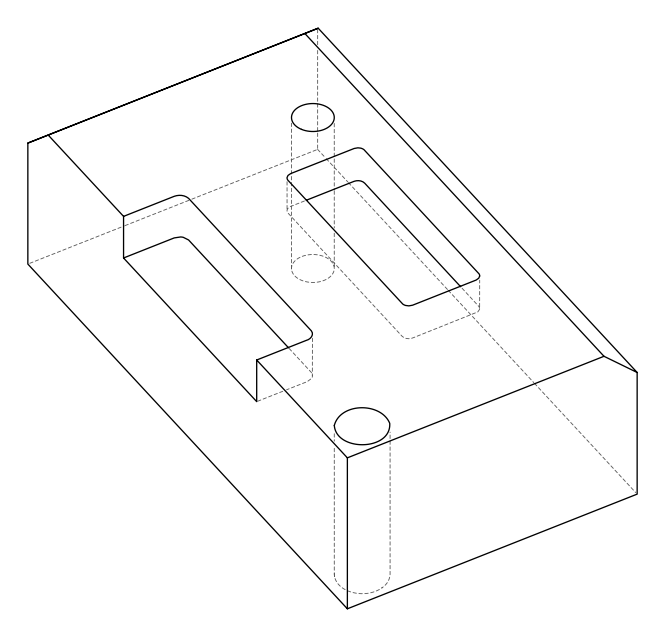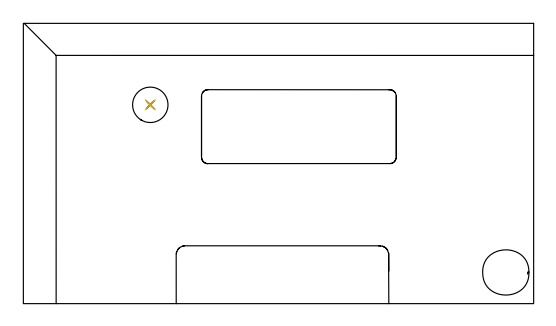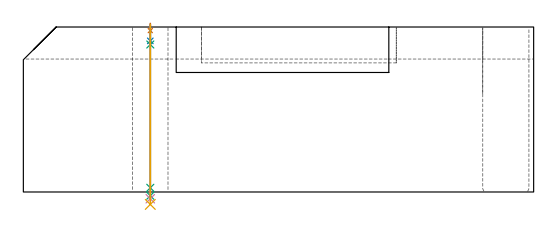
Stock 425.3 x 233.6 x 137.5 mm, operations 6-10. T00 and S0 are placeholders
(PLAN: 10 operations, 8 tool changes, 158.8 min)
(1 AREA_MILL | FG_CHAMFER_SURFACE | UGT0205_001 | 18.07 min | 86552 mm3)
(2 AREA_MILL_1 | FG_CHAMFER_SURFACE_1 | UGT0205_001 | 33.26 min | 145529 mm3)
(3 MILL_RECTANGULAR_POCKET | POCKET_RECTANGULAR_STRAIGHT | NXT0201_013 | Follow Part, ap 2.5, ae 75% | 32.12 min | 298272 mm3)
(4 MILL_SLOT | SLOT_PARTIAL_RECTANGULAR | NXT0201_011 | Follow Part, ap 3, ae 75% | 60.01 min | 322889 mm3)
(5 MILL_THROUGH_HOLE_FROM_SOLID_MATERIAL | STEP1HOLE | NXT0201_007 | Circular | 13.43 min | 159456 mm3)
(6 SPOT_DRILL | STEP1HOLE_1 | NXT0321_9005460120000 | 0.05 min | 200 mm3)
(7 DRILL_BLIND_HOLE_INTO_CENTER | STEP1HOLE_1 | UGT0301_196 | 0.06 min | 340 mm3)
(8 GUN_DRILL_THROUGH_HOLE | STEP1HOLE_1 | UGT0307_003 | 0.63 min | 4860 mm3)
(9 SPADE_DRILL_TO_ENLARGE_THROUGH_HOLE | STEP1HOLE_1 | UGT0306_009 | 0.58 min | 31479 mm3)
(10 DRILL_TO_ENLARGE_THROUGH_HOLE | STEP1HOLE_1 | UGT0301_394 | 0.6 min | 57026 mm3)
(TOOL UGT0205_001 | Chamfer Mill 20 x 3 x 45 deg. | D20 FL50 Z2)
(TOOL NXT0201_013 | ENDMILL 10mm | D10 FL30 Z4)
(TOOL NXT0201_011 | ENDMILL 12mm [2P460-1200-NA 1630] | D12 FL38 Z6)
(TOOL NXT0201_007 | ENDMILL 25mm [R216.25-25050GCK54P 1620] | D25 R3 FL54 Z5)
(TOOL NXT0321_9005460120000 | NC Spot Drill, 142deg, 12mm, Carbide, Uncoated | D12 PA142 FL30 Z2)
(TOOL UGT0301_196 | Twist Drill 7.7 mm | D7.7 PA118 FL73 Z2)
(TOOL UGT0307_003 | Gun Drill 7 mm | D7 PA130 FL24 Z1)
(TOOL UGT0306_009 | Spade Drill 18.5mm | D18.5 PA132 FL10 Z2)
(TOOL UGT0301_394 | Twist Drill 29.5 mm | D29.5 PA118 FL165 Z2)
(OP 6 SPOT_DRILL)
G17 G21 G94 G90
T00 M6
G54
G17 G0 G90 X105.8 Y165.7 S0 M3
G43 Z147.5 H0
G94 G81 G98 Z134.5 F250. R140.5
G80
M5
M2
(OP 7 DRILL_BLIND_HOLE_INTO_CENTER)
G17 G21 G94 G90
T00 M6
G54
G17 G0 G90 X105.8 Y165.7 S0 M3
G43 Z147.5 H0
G94 G81 G98 Z125.95 F250. R139.5
G80
M5
M2
(OP 8 GUN_DRILL_THROUGH_HOLE)
G17 G21 G94 G90
T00 M6
G54
G17 G0 G90 X105.8 Y165.7 M8
G43 Z147.5 H0
Z135.133
S716 M3
G94 G1 Z122.921 F125. M26
G4 X.084
Z3.5 F250.
G4 X.084
Z-3.132 F125.
G4 X.084
M5
M9
G0 Z135.133
Z147.5
M2
(OP 9 SPADE_DRILL_TO_ENLARGE_THROUGH_HOLE)
G17 G21 G94 G90
T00 M6
G54
G17 G0 G90 X105.8 Y165.7 S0 M3
G43 Z147.5 H0
G94 G73 G98 Z-5.618 F250. Q17.89 R139.5
G80
M5
M2
(OP 10 DRILL_TO_ENLARGE_THROUGH_HOLE)
G17 G21 G94 G90
T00 M6
G54
G17 G0 G90 X105.8 Y165.7 S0 M3
G43 Z147.5 H0
G94 G73 G98 Z-10.363 F250. Q24.644 R139.5
G80
M5
M2
